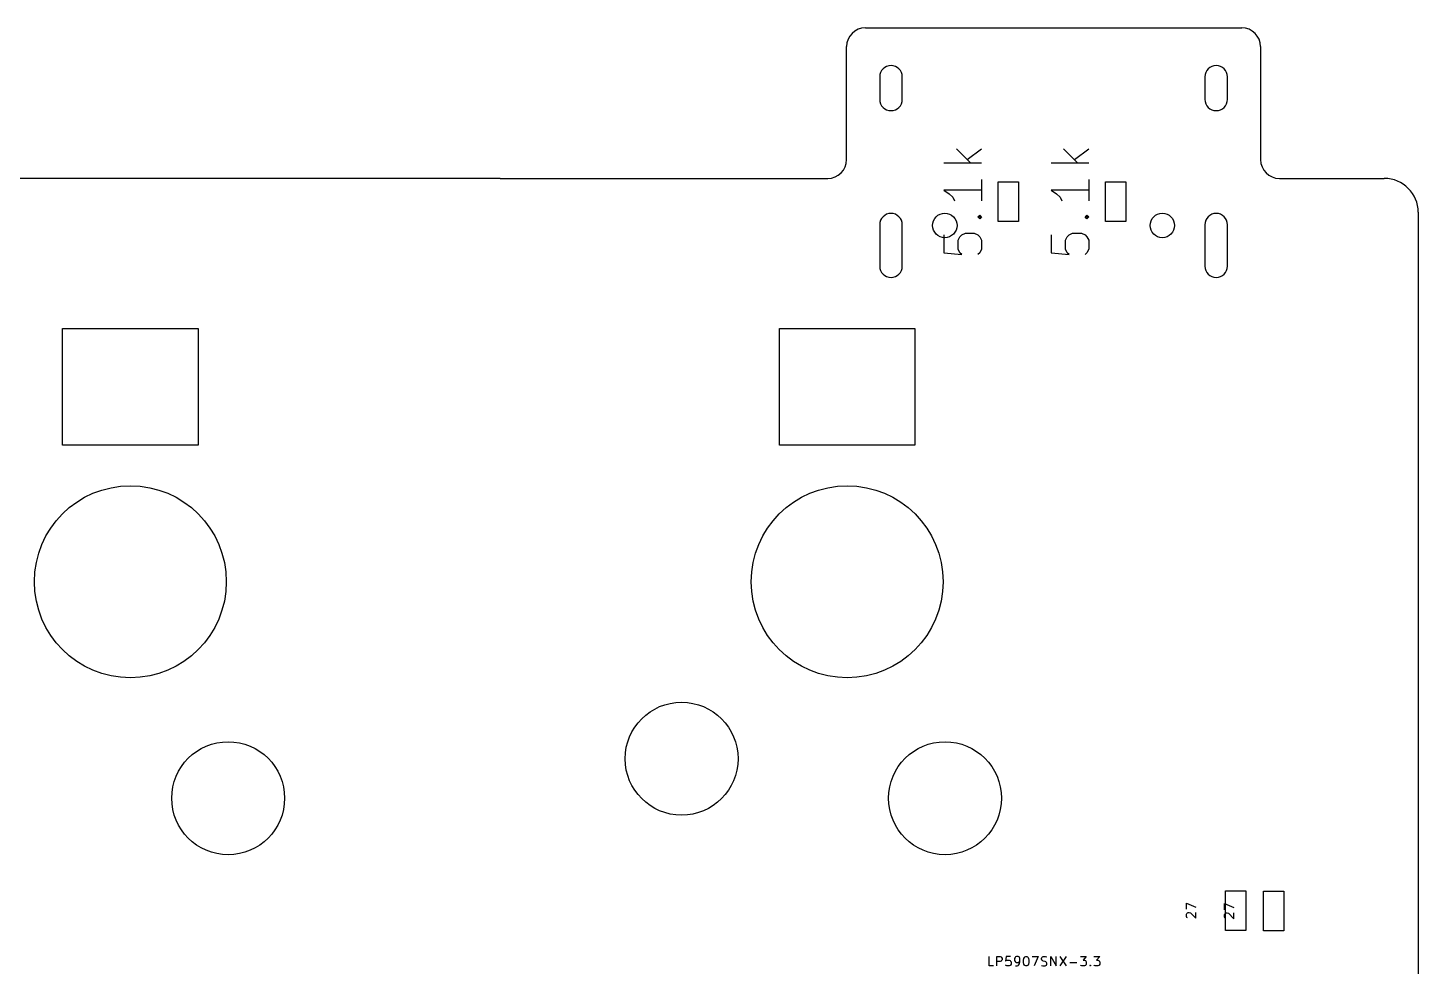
# Model space of a CAD drawing. Header units: millimetres. Extents: x -18 to 310, y -2 to 100.
# Drawn here: x 90.33 to 127.28, y 75.52 to 100.44 of the extents above; entities that cross this region are included whole.
import ezdxf

# ---------------------------------------------------------------- set-up
doc = ezdxf.new("R2010")
doc.units = ezdxf.units.MM
doc.layers.add('Edge.Cuts', color=254, linetype='CONTINUOUS', true_color=0xd0d2cd)
doc.layers.add('F.Fab', color=9, linetype='CONTINUOUS', true_color=0xafafaf)

msp = doc.modelspace()

# ---------------------------------------------------------------- linework, layer by layer
at = {"layer": 'Edge.Cuts', "linetype": 'CONTINUOUS'}
for p, q in [((112.59, 100.445), (122.59, 100.445)), ((112.09, 96.945), (112.09, 99.945)), ((123.09, 99.945), (123.09, 96.945)), ((112.97, 99.145), (112.97, 98.545)), ((113.57, 98.545), (113.57, 99.145)), ((121.61, 99.145), (121.61, 98.545)), ((122.21, 98.545), (122.21, 99.145)), ((102.88, 96.445), (-13.490002, 96.445)), ((102.88, 96.445), (111.59, 96.445)), ((123.59, 96.445), (126.38, 96.445)), ((127.28, 95.545002), (127.28, -1.073002)), ((112.97, 95.215), (112.97, 94.115)), ((113.57, 94.115), (113.57, 95.215)), ((121.61, 95.215), (121.61, 94.115)), ((122.21, 94.115), (122.21, 95.215)), ((91.255, 92.457), (94.855, 92.457)), ((91.255, 89.357), (91.255, 92.457)), ((94.855, 92.457), (94.855, 89.357)), ((110.305, 92.457), (113.905, 92.457)), ((110.305, 89.357), (110.305, 92.457)), ((113.905, 92.457), (113.905, 89.357)), ((94.855, 89.357), (91.255, 89.357)), ((113.905, 89.357), (110.305, 89.357))]:
    msp.add_line(p, q, dxfattribs=at)
at = {"layer": 'Edge.Cuts'}
for centre, radius in [((114.7, 95.195), 0.324999), ((120.48, 95.195), 0.324999), ((93.055045, 85.732), 2.549999), ((112.105045, 85.732), 2.549999), ((107.705045, 81.032), 1.499999), ((95.655045, 79.982), 1.499999), ((114.705045, 79.982), 1.499999)]:
    msp.add_circle(centre, radius, dxfattribs=at)
for centre, radius, start, end in [((112.59, 99.945), 0.5, 90, 180), ((122.59, 99.945), 0.5, 0, 90), ((113.27, 99.145), 0.3, 0, 180), ((121.91, 99.145), 0.3, 0, 180), ((113.27, 98.545), 0.3, -180, 0), ((121.91, 98.545), 0.3, -180, 0), ((111.59, 96.945), 0.5, -90, 0), ((123.59, 96.945), 0.5, -180, -90), ((126.38, 95.545), 0.9, 0.0001273, 89.9998727), ((113.27, 95.215), 0.3, 0, 180), ((121.91, 95.215), 0.3, 0, 180), ((113.27, 94.115), 0.3, -180, 0), ((121.91, 94.115), 0.3, -180, 0)]:
    msp.add_arc(centre, radius, start, end, dxfattribs=at)
at = {"layer": 'F.Fab', "linetype": 'CONTINUOUS'}
for p, q in [((112.97, 99.145), (112.97, 98.545)), ((113.57, 98.545), (113.57, 99.145)), ((121.61, 99.145), (121.61, 98.545)), ((122.21, 98.545), (122.21, 99.145)), ((115.007902, 97.229762), (115.388854, 96.84881)), ((115.293616, 96.944048), (115.674569, 97.229762)), ((117.857902, 97.229762), (118.238854, 96.84881)), ((118.143616, 96.944048), (118.524569, 97.229762)), ((115.674569, 96.84881), (114.674569, 96.84881)), ((118.524569, 96.84881), (117.524569, 96.84881)), ((115.674569, 96.134524), (114.674569, 96.134524)), ((114.674569, 96.134524), (114.817426, 96.039286)), ((115.674569, 96.420238), (115.674569, 95.84881)), ((116.11975, 96.35), (116.65975, 96.35)), ((116.11975, 95.3), (116.11975, 96.35)), ((116.65975, 96.35), (116.65975, 95.3)), ((118.524569, 96.134524), (117.524569, 96.134524)), ((117.524569, 96.134524), (117.667426, 96.039286)), ((118.524569, 96.420238), (118.524569, 95.84881)), ((118.96975, 96.35), (119.50975, 96.35)), ((118.96975, 95.3), (118.96975, 96.35)), ((119.50975, 96.35), (119.50975, 95.3)), ((114.817426, 96.039286), (114.912664, 95.944048)), ((114.912664, 95.944048), (114.960283, 95.84881)), ((117.667426, 96.039286), (117.762664, 95.944048)), ((117.762664, 95.944048), (117.810283, 95.84881)), ((115.57933, 95.420239), (115.62695, 95.467858)), ((115.62695, 95.37262), (115.57933, 95.420239)), ((115.57933, 95.420239), (115.674569, 95.420239)), ((115.62695, 95.467858), (115.674569, 95.420239)), ((115.674569, 95.420239), (115.62695, 95.37262)), ((118.42933, 95.420239), (118.47695, 95.467858)), ((118.47695, 95.37262), (118.42933, 95.420239)), ((118.42933, 95.420239), (118.524569, 95.420239)), ((118.47695, 95.467858), (118.524569, 95.420239)), ((118.524569, 95.420239), (118.47695, 95.37262)), ((112.97, 95.215), (112.97, 94.115)), ((113.57, 94.115), (113.57, 95.215)), ((115.150759, 94.944048), (115.245997, 94.991667)), ((115.245997, 94.991667), (115.484092, 94.991667)), ((115.484092, 94.991667), (115.57933, 94.944048)), ((116.65975, 95.3), (116.11975, 95.3)), ((118.000759, 94.944048), (118.095997, 94.991667)), ((118.095997, 94.991667), (118.334092, 94.991667)), ((118.334092, 94.991667), (118.42933, 94.944048)), ((119.50975, 95.3), (118.96975, 95.3)), ((121.61, 95.215), (121.61, 94.115)), ((122.21, 94.115), (122.21, 95.215)), ((114.674569, 94.944048), (114.674569, 94.467858)), ((115.055521, 94.801191), (115.10314, 94.896429)), ((115.055521, 94.563096), (115.055521, 94.801191)), ((115.10314, 94.896429), (115.150759, 94.944048)), ((115.57933, 94.944048), (115.62695, 94.896429)), ((115.62695, 94.896429), (115.674569, 94.801191)), ((115.674569, 94.801191), (115.674569, 94.563096)), ((117.524569, 94.944048), (117.524569, 94.467858)), ((117.905521, 94.801191), (117.95314, 94.896429)), ((117.905521, 94.563096), (117.905521, 94.801191)), ((117.95314, 94.896429), (118.000759, 94.944048)), ((118.42933, 94.944048), (118.47695, 94.896429)), ((118.47695, 94.896429), (118.524569, 94.801191)), ((118.524569, 94.801191), (118.524569, 94.563096)), ((114.674569, 94.467858), (115.150759, 94.420239)), ((115.10314, 94.467858), (115.055521, 94.563096)), ((115.150759, 94.420239), (115.10314, 94.467858)), ((115.62695, 94.467858), (115.57933, 94.420239)), ((115.674569, 94.563096), (115.62695, 94.467858)), ((117.524569, 94.467858), (118.000759, 94.420239)), ((117.95314, 94.467858), (117.905521, 94.563096)), ((118.000759, 94.420239), (117.95314, 94.467858)), ((118.47695, 94.467858), (118.42933, 94.420239)), ((118.524569, 94.563096), (118.47695, 94.467858)), ((122.16, 77.52), (122.7, 77.52)), ((122.16, 76.47), (122.16, 77.52)), ((122.7, 77.52), (122.7, 76.47)), ((123.17, 77.51), (123.71, 77.51)), ((123.17, 76.46), (123.17, 77.51)), ((123.71, 77.51), (123.71, 76.46)), ((121.123574, 77.030715), (121.123574, 77.197381)), ((121.123574, 77.197381), (121.373574, 77.090239)), ((121.123574, 76.899763), (121.135479, 76.923572)), ((121.123574, 76.840239), (121.123574, 76.899763)), ((121.135479, 76.923572), (121.147384, 76.935477)), ((121.147384, 76.935477), (121.171193, 76.947382)), ((121.171193, 76.947382), (121.195003, 76.947382)), ((121.195003, 76.947382), (121.230717, 76.935477)), ((121.230717, 76.935477), (121.373574, 76.79262)), ((121.373574, 76.79262), (121.373574, 76.947382)), ((122.133574, 77.020715), (122.133574, 77.187381)), ((122.133574, 77.187381), (122.383574, 77.080239)), ((122.133574, 76.889763), (122.145479, 76.913572)), ((122.133574, 76.830239), (122.133574, 76.889763)), ((122.145479, 76.913572), (122.157384, 76.925477)), ((122.157384, 76.925477), (122.181193, 76.937382)), ((122.181193, 76.937382), (122.205003, 76.937382)), ((122.205003, 76.937382), (122.240717, 76.925477)), ((122.240717, 76.925477), (122.383574, 76.78262)), ((122.383574, 76.78262), (122.383574, 76.937382)), ((121.135479, 76.816429), (121.123574, 76.840239)), ((121.147384, 76.804525), (121.135479, 76.816429)), ((122.145479, 76.806429), (122.133574, 76.830239)), ((122.157384, 76.794525), (122.145479, 76.806429)), ((122.7, 76.47), (122.16, 76.47)), ((123.71, 76.46), (123.17, 76.46)), ((115.875464, 75.526426), (115.875464, 75.776426)), ((116.077845, 75.526426), (116.077845, 75.776426)), ((116.077845, 75.776426), (116.173083, 75.776426)), ((116.173083, 75.776426), (116.196893, 75.764521)), ((116.196893, 75.764521), (116.208798, 75.752616)), ((116.208798, 75.752616), (116.220702, 75.728807)), ((116.327845, 75.776426), (116.315941, 75.657378)), ((116.446893, 75.776426), (116.327845, 75.776426)), ((116.56594, 75.752616), (116.554036, 75.728807)), ((116.577845, 75.764521), (116.56594, 75.752616)), ((116.601655, 75.776426), (116.577845, 75.764521)), ((116.649274, 75.776426), (116.601655, 75.776426)), ((116.673083, 75.764521), (116.649274, 75.776426)), ((116.684988, 75.752616), (116.673083, 75.764521)), ((116.696893, 75.728807), (116.684988, 75.752616)), ((116.804035, 75.728807), (116.81594, 75.752616)), ((116.81594, 75.752616), (116.827845, 75.764521)), ((116.827845, 75.764521), (116.851654, 75.776426)), ((116.851654, 75.776426), (116.875464, 75.776426)), ((116.875464, 75.776426), (116.899273, 75.764521)), ((116.899273, 75.764521), (116.911178, 75.752616)), ((116.911178, 75.752616), (116.923083, 75.728807)), ((117.018321, 75.776426), (117.184987, 75.776426)), ((117.184987, 75.776426), (117.077845, 75.526426)), ((117.268321, 75.728807), (117.280225, 75.752616)), ((117.280225, 75.752616), (117.29213, 75.764521)), ((117.29213, 75.764521), (117.31594, 75.776426)), ((117.31594, 75.776426), (117.375463, 75.776426)), ((117.375463, 75.776426), (117.411178, 75.764521)), ((117.51832, 75.526426), (117.51832, 75.776426)), ((117.51832, 75.776426), (117.661177, 75.526426)), ((117.661177, 75.526426), (117.661177, 75.776426)), ((117.756416, 75.776426), (117.923082, 75.526426)), ((117.923082, 75.776426), (117.756416, 75.526426)), ((118.304035, 75.776426), (118.458797, 75.776426)), ((118.458797, 75.776426), (118.375463, 75.681188)), ((118.661178, 75.776426), (118.81594, 75.776426)), ((118.81594, 75.776426), (118.732606, 75.681188)), ((115.994512, 75.526426), (115.875464, 75.526426)), ((116.173083, 75.645473), (116.077845, 75.645473)), ((116.196893, 75.657378), (116.173083, 75.645473)), ((116.208798, 75.669283), (116.196893, 75.657378)), ((116.220702, 75.693092), (116.208798, 75.669283)), ((116.220702, 75.728807), (116.220702, 75.693092)), ((116.315941, 75.657378), (116.327845, 75.669283)), ((116.327845, 75.53833), (116.315941, 75.550235)), ((116.327845, 75.669283), (116.351655, 75.681188)), ((116.351655, 75.526426), (116.327845, 75.53833)), ((116.351655, 75.681188), (116.411179, 75.681188)), ((116.411179, 75.526426), (116.351655, 75.526426)), ((116.411179, 75.681188), (116.434988, 75.669283)), ((116.434988, 75.53833), (116.411179, 75.526426)), ((116.434988, 75.669283), (116.446893, 75.657378)), ((116.446893, 75.550235), (116.434988, 75.53833)), ((116.446893, 75.657378), (116.458798, 75.633569)), ((116.458798, 75.574045), (116.446893, 75.550235)), ((116.458798, 75.633569), (116.458798, 75.574045)), ((116.554036, 75.728807), (116.554036, 75.669283)), ((116.554036, 75.669283), (116.56594, 75.645473)), ((116.56594, 75.645473), (116.577845, 75.633569)), ((116.577845, 75.633569), (116.601655, 75.621664)), ((116.577845, 75.526426), (116.625464, 75.526426)), ((116.601655, 75.621664), (116.649274, 75.621664)), ((116.625464, 75.526426), (116.649274, 75.53833)), ((116.649274, 75.621664), (116.673083, 75.633569)), ((116.649274, 75.53833), (116.661178, 75.550235)), ((116.661178, 75.550235), (116.684988, 75.58595)), ((116.673083, 75.633569), (116.684988, 75.645473)), ((116.684988, 75.645473), (116.696893, 75.669283)), ((116.684988, 75.58595), (116.696893, 75.633569)), ((116.696893, 75.633569), (116.696893, 75.728807)), ((116.792131, 75.681188), (116.804035, 75.728807)), ((116.792131, 75.621664), (116.792131, 75.681188)), ((116.804035, 75.574045), (116.792131, 75.621664)), ((116.81594, 75.550235), (116.804035, 75.574045)), ((116.827845, 75.53833), (116.81594, 75.550235)), ((116.851654, 75.526426), (116.827845, 75.53833)), ((116.875464, 75.526426), (116.851654, 75.526426)), ((116.899273, 75.53833), (116.875464, 75.526426)), ((116.911178, 75.550235), (116.899273, 75.53833)), ((116.923083, 75.574045), (116.911178, 75.550235)), ((116.923083, 75.728807), (116.934988, 75.681188)), ((116.934988, 75.621664), (116.923083, 75.574045)), ((116.934988, 75.681188), (116.934988, 75.621664)), ((117.268321, 75.704997), (117.268321, 75.728807)), ((117.280225, 75.681188), (117.268321, 75.704997)), ((117.268321, 75.53833), (117.304035, 75.526426)), ((117.29213, 75.669283), (117.280225, 75.681188)), ((117.31594, 75.657378), (117.29213, 75.669283)), ((117.304035, 75.526426), (117.363559, 75.526426)), ((117.363559, 75.645473), (117.31594, 75.657378)), ((117.387368, 75.633569), (117.363559, 75.645473)), ((117.363559, 75.526426), (117.387368, 75.53833)), ((117.399273, 75.621664), (117.387368, 75.633569)), ((117.387368, 75.53833), (117.399273, 75.550235)), ((117.411178, 75.597854), (117.399273, 75.621664)), ((117.399273, 75.550235), (117.411178, 75.574045)), ((117.411178, 75.574045), (117.411178, 75.597854)), ((118.01832, 75.621664), (118.208797, 75.621664)), ((118.31594, 75.53833), (118.304035, 75.550235)), ((118.339749, 75.526426), (118.31594, 75.53833)), ((118.411178, 75.526426), (118.339749, 75.526426)), ((118.375463, 75.681188), (118.411178, 75.681188)), ((118.411178, 75.681188), (118.434987, 75.669283)), ((118.434987, 75.53833), (118.411178, 75.526426)), ((118.434987, 75.669283), (118.446892, 75.657378)), ((118.446892, 75.550235), (118.434987, 75.53833)), ((118.446892, 75.657378), (118.458797, 75.633569)), ((118.458797, 75.574045), (118.446892, 75.550235)), ((118.458797, 75.633569), (118.458797, 75.574045)), ((118.554035, 75.53833), (118.565939, 75.550235)), ((118.565939, 75.526426), (118.554035, 75.53833)), ((118.565939, 75.550235), (118.577844, 75.53833)), ((118.565939, 75.550235), (118.565939, 75.526426)), ((118.577844, 75.53833), (118.565939, 75.526426)), ((118.673083, 75.53833), (118.661178, 75.550235)), ((118.696892, 75.526426), (118.673083, 75.53833)), ((118.768321, 75.526426), (118.696892, 75.526426)), ((118.732606, 75.681188), (118.768321, 75.681188)), ((118.768321, 75.681188), (118.79213, 75.669283)), ((118.79213, 75.53833), (118.768321, 75.526426)), ((118.79213, 75.669283), (118.804035, 75.657378)), ((118.804035, 75.550235), (118.79213, 75.53833)), ((118.804035, 75.657378), (118.81594, 75.633569)), ((118.81594, 75.574045), (118.804035, 75.550235)), ((118.81594, 75.633569), (118.81594, 75.574045))]:
    msp.add_line(p, q, dxfattribs=at)
at = {"layer": 'F.Fab'}
for centre, radius in [((114.7, 95.195), 0.324999), ((120.48, 95.195), 0.324999), ((93.055045, 85.732), 2.549999), ((112.105045, 85.732), 2.549999), ((107.705045, 81.032), 1.499999), ((95.655045, 79.982), 1.499999), ((114.705045, 79.982), 1.499999)]:
    msp.add_circle(centre, radius, dxfattribs=at)
for centre, start, end in [((113.27, 99.145), 0, 180), ((121.91, 99.145), 0, 180), ((113.27, 98.545), -180, 0), ((121.91, 98.545), -180, 0), ((113.27, 95.215), 0, 180), ((121.91, 95.215), 0, 180), ((113.27, 94.115), -180, 0), ((121.91, 94.115), -180, 0)]:
    msp.add_arc(centre, 0.3, start, end, dxfattribs=at)

doc.saveas('drawing.dxf')
